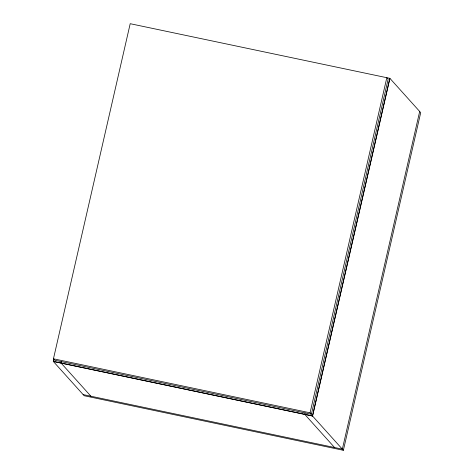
<?xml version="1.0" encoding="UTF-8"?>
<svg xmlns="http://www.w3.org/2000/svg" width="474" height="474" viewBox="0 0 474 474"><rect width="100%" height="100%" fill="white"/><g stroke="black" fill="none" stroke-linecap="round" stroke-linejoin="round"><path stroke-width="0.71" d="M311.388 414.27L310.073 412.813L386.82 77.724L388.135 79.188L311.388 414.27L54.771 360.246L53.455 358.788L130.202 23.7L389.901 78.352L312.556 416.036L53.349 361.466L53.84 359.298M343.372 450.3L312.502 415.971L389.841 78.287L420.711 112.616L343.372 450.3L84.159 395.731L53.289 361.401L53.787 359.239M61.395 361.597L61.069 363.037L90.907 396.223M305.055 412.89L304.723 414.335L334.567 447.521M419.68 111.473L342.341 449.156L83.128 394.587M53.455 358.788L310.073 412.813M53.289 361.401L312.502 415.971"/></g></svg>
